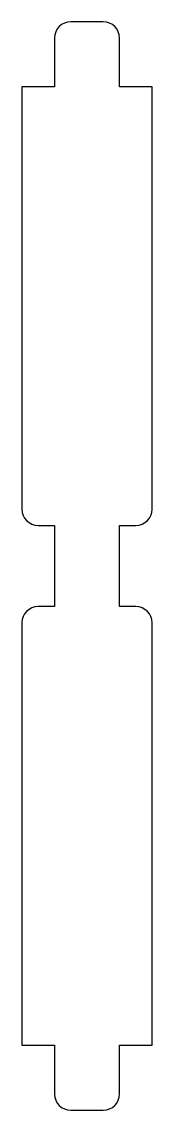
# Model space of a CAD drawing. Header units: millimetres. Extents: x -4 to 4, y -33.5 to 33.5.
import ezdxf

# ---------------------------------------------------------------- set-up
doc = ezdxf.new("R2010")
doc.units = ezdxf.units.MM

msp = doc.modelspace()

# ---------------------------------------------------------------- linework, layer by layer
at = {"color": 7, "linetype": 'Continuous', "lineweight": 25}
for p, q in [((1, 33.5), (-1, 33.5)), ((-2, 32.5), (-2, 29.5)), ((2, 29.5), (2, 32.5)), ((-2, 29.5), (-4, 29.5)), ((-4, 29.5), (-4, 3.5)), ((4, 29.5), (2, 29.5)), ((4, 3.5), (4, 29.5)), ((-3, 2.5), (-2, 2.5)), ((-2, 2.5), (-2, -2.5)), ((2, -2.5), (2, 2.5)), ((2, 2.5), (3, 2.5)), ((-2, -2.5), (-3, -2.5)), ((3, -2.5), (2, -2.5)), ((-4, -3.5), (-4, -29.5)), ((4, -29.5), (4, -3.5)), ((-4, -29.5), (-2, -29.5)), ((-2, -29.5), (-2, -32.5)), ((2, -32.5), (2, -29.5)), ((2, -29.5), (4, -29.5)), ((-1, -33.5), (1, -33.5))]:
    msp.add_line(p, q, dxfattribs=at)
for centre, start, end in [((-1, 32.5), 90, 180), ((1, 32.5), 0, 90), ((-3, 3.5), 180, 270), ((3, 3.5), 270, 0), ((-3, -3.5), 90, 180), ((3, -3.5), 0, 90), ((-1, -32.5), 180, 270), ((1, -32.5), 270, 0)]:
    msp.add_arc(centre, 1, start, end, dxfattribs=at)

doc.saveas('drawing.dxf')
